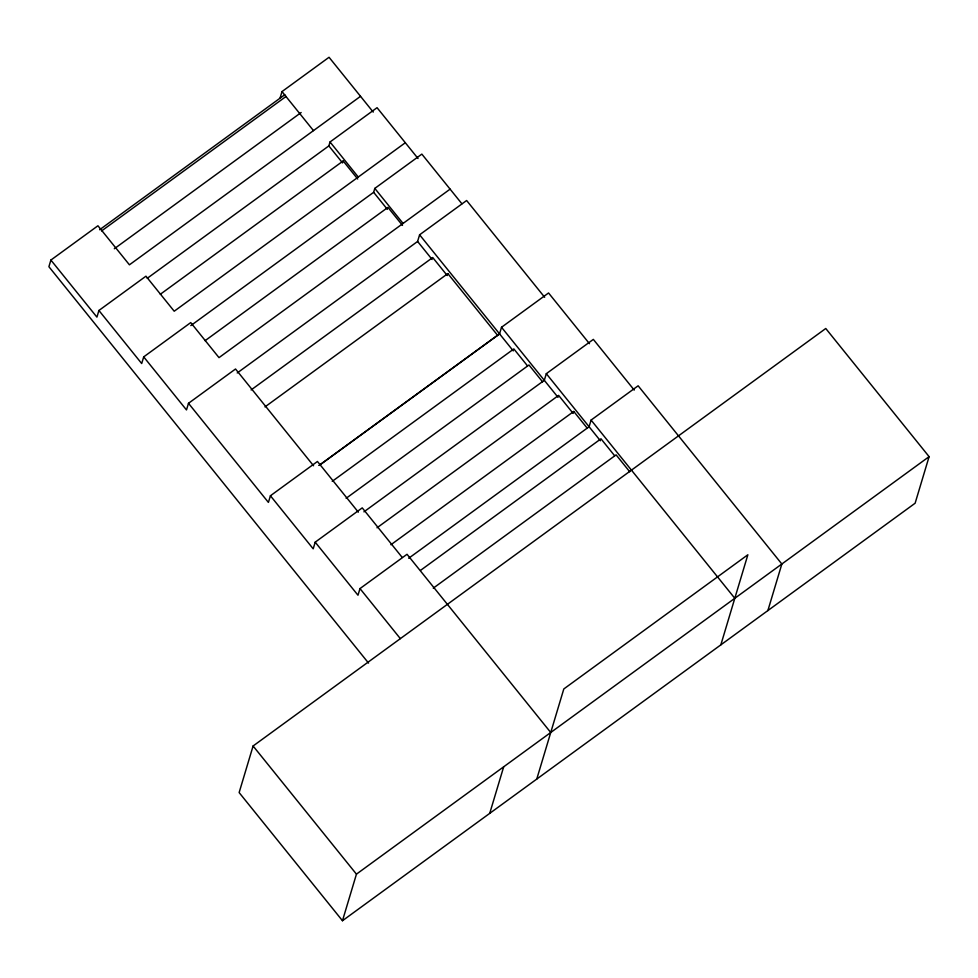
<?xml version="1.0" encoding="UTF-8"?>
<svg xmlns="http://www.w3.org/2000/svg" width="978" height="978" viewBox="0 0 978 978"><rect width="100%" height="100%" fill="white"/><g stroke="black" fill="none" stroke-linecap="round" stroke-linejoin="round"><path stroke-width="1.47" d="M360.527 96.321L129.426 264.818L97.934 225.771L50.893 260.062L48.9 266.713L368.547 663.096M405.32 142.739L174.206 311.224L145.954 276.187L98.912 310.478L96.92 317.129L50.893 260.062M450.1 189.145L218.999 357.63L190.734 322.593L143.705 356.884L141.7 363.547L98.912 310.478M313.547 465.76L235.527 368.999L188.485 403.303L186.492 409.953L143.705 356.884M280.014 98.228L282.006 91.577L329.048 57.274L373.241 112.091M147.238 278.314L328.84 145.905L330.026 141.993L377.056 107.69L418.034 158.509M357.691 178.986L343.156 160.967L342.569 162.923L328.84 145.905M358.339 512.166L317.447 461.469L270.417 495.76L268.412 502.411L188.485 403.303M190.796 325.613L373.633 192.311L374.806 188.399L421.848 154.108L461.909 203.791M253.094 745.994L239.133 792.571L342.471 920.726L915.127 503.218L929.1 456.653L825.762 328.498L253.094 745.994L356.444 874.149L342.471 920.726M402.178 557.399L362.239 507.875L315.197 542.167L313.204 548.829L270.417 495.76M237.214 372.973L417.594 241.456L419.599 234.806L466.628 200.514L544.66 297.275M497.753 335.503L447.838 273.596L447.252 275.551L432.716 257.532L251.101 389.941M550.736 732.498L407.031 554.281L359.99 588.585L357.985 595.235L315.197 542.167M319.134 465.442L499.526 333.926L501.518 327.275L548.56 292.972L589.453 343.681M634.233 390.088L593.34 339.39L546.311 373.682L544.318 380.32L363.926 511.849M587.375 428.34L573.744 411.445L573.157 413.413L558.621 395.381L377.019 527.79M767.877 610.578L781.85 564.013L638.133 385.797L591.091 420.088L589.098 426.75L408.706 558.255M489.721 813.366L503.694 766.789M536.763 779.075L563.805 688.964L747.864 554.77L720.835 644.869M99.622 229.744L284.83 94.707M101.639 230.894L286.041 96.455M114.304 248.754L301.151 112.531M160.319 294.268L343.156 160.967M205.099 340.674L387.948 207.373L402.484 225.392M264.989 406.897L447.838 273.596M319.158 465.381L499.538 333.865M332.239 481.335L513.853 348.926L527.472 365.821M346.139 498.291L528.976 364.99L542.594 381.885M390.907 544.746L573.744 411.445M420.601 570.321L600.981 438.804L614.612 455.699M433.266 588.169L616.103 454.868L629.734 471.763M356.444 874.149L929.1 456.653M591.091 420.088L734.808 598.304M546.311 373.682L600.394 440.76M501.518 327.275L558.035 397.337M419.599 234.806L513.267 350.882M374.806 188.399L403.07 223.436M417.594 241.456L432.129 259.488M373.633 192.311L387.361 209.329M330.026 141.993L358.278 177.03M282.006 91.577L313.486 130.624M359.99 588.585L400.357 638.646"/></g></svg>
